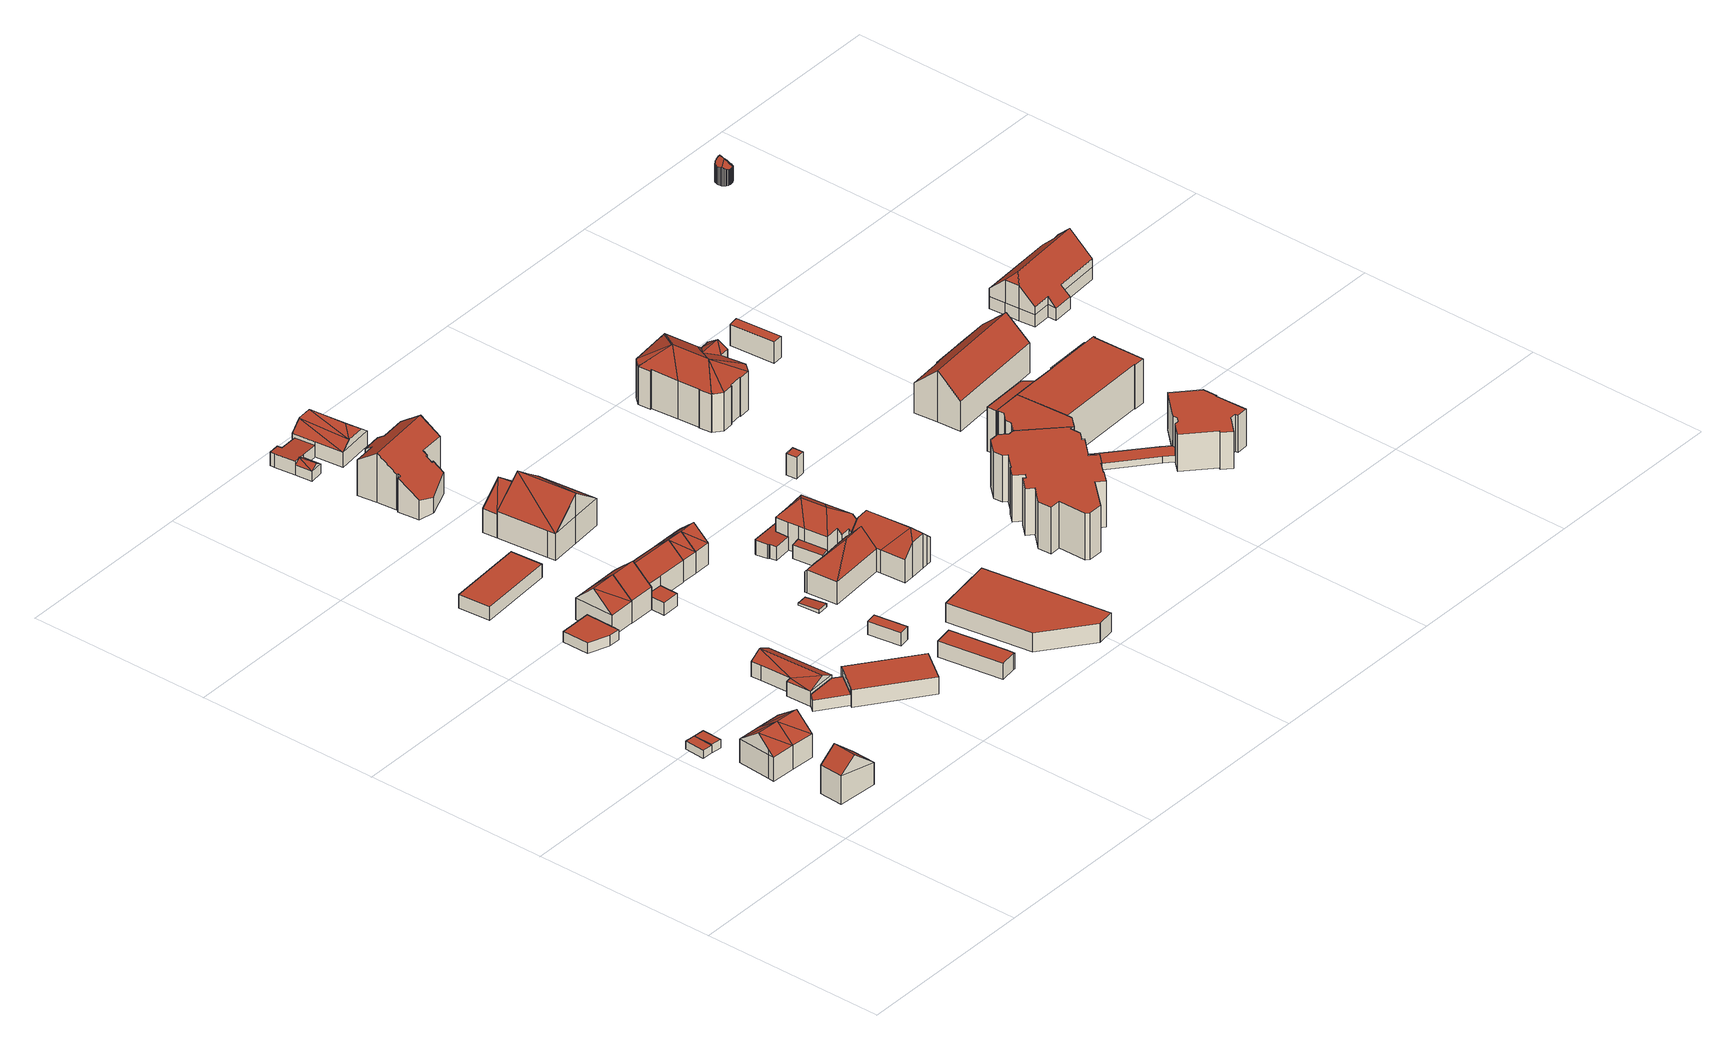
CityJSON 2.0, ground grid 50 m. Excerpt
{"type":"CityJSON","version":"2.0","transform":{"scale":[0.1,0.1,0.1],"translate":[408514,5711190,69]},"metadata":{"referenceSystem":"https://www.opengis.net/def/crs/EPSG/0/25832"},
"CityObjects":{
"building1":{"type":"Building","attributes":{"Gemeindeschluessel":"05978036","Geometrietyp2DReferenz":"3000","function":"31001_1000","roofType":"3100","measuredHeight":11.7},"geometry":[{"type":"MultiSurface","lod":"2","boundaries":[[[0,1,2,3]],[[1,4,5,2]],[[4,6,7,5]],[[6,0,3,7]],[[4,1,8]],[[0,6,9]],[[1,0,9,8]],[[6,4,8,9]],[[3,2,5,7]]],"semantics":{"surfaces":[{"type":"WallSurface"},{"type":"RoofSurface"},{"type":"GroundSurface"}],"values":[0,0,0,0,0,0,1,1,2]}}]},
"building2":{"type":"Building","attributes":{"Gemeindeschluessel":"05978036","Geometrietyp2DReferenz":"3000","function":"31001_1000","roofType":"3100","measuredHeight":11.17},"geometry":[{"type":"MultiSurface","lod":"2","boundaries":[[[10,11,12,13]],[[11,14,15,12]],[[14,16,17,15]],[[16,18,19,17]],[[18,10,13,19]],[[18,20,10]],[[20,18,21]],[[21,11,20]],[[11,21,22,14]],[[14,22,16]],[[16,22,21,18]],[[10,20,11]],[[13,12,15,17,19]]],"semantics":{"surfaces":[{"type":"WallSurface"},{"type":"RoofSurface"},{"type":"GroundSurface"}],"values":[0,0,0,0,0,1,1,1,1,0,0,0,2]}}]},
"building3":{"type":"Building","attributes":{"Gemeindeschluessel":"05978036","Geometrietyp2DReferenz":"3000","function":"31001_2460","roofType":"1000","measuredHeight":2.27},"geometry":[{"type":"MultiSurface","lod":"2","boundaries":[[[23,24,25,26]],[[24,27,28,25]],[[27,29,30,28]],[[29,23,26,30]],[[29,27,24,23]],[[26,25,28,30]]],"semantics":{"surfaces":[{"type":"WallSurface"},{"type":"RoofSurface"},{"type":"GroundSurface"}],"values":[0,0,0,0,1,2]}}]},
"building4":{"type":"Building","attributes":{"Gemeindeschluessel":"05978036","Geometrietyp2DReferenz":"3000","function":"31001_2460","roofType":"2100","measuredHeight":2.47},"geometry":[{"type":"MultiSurface","lod":"2","boundaries":[[[31,27,28,30]],[[27,32,33,28]],[[32,34,35,33]],[[34,31,30,35]],[[34,32,27,31]],[[30,28,33,35]]],"semantics":{"surfaces":[{"type":"WallSurface"},{"type":"RoofSurface"},{"type":"GroundSurface"}],"values":[0,0,0,0,1,2]}}]},
"building5":{"type":"Building","attributes":{"Gemeindeschluessel":"05978036","Geometrietyp2DReferenz":"3000","function":"31001_1000","roofType":"3100","measuredHeight":11.18},"geometry":[{"type":"MultiSurface","lod":"2","boundaries":[[[10,36,37,13]],[[36,38,39,37]],[[38,11,12,39]],[[11,10,13,12]],[[38,36,40]],[[10,11,20]],[[10,40,36]],[[40,10,20]],[[20,38,40]],[[38,20,11]],[[13,37,39,12]]],"semantics":{"surfaces":[{"type":"WallSurface"},{"type":"RoofSurface"},{"type":"GroundSurface"}],"values":[0,0,0,0,0,0,1,1,1,1,2]}}]},
"building6":{"type":"Building","attributes":{"Gemeindeschluessel":"05978036","Geometrietyp2DReferenz":"3000","function":"31001_2000","roofType":"1000","measuredHeight":3.02},"geometry":[{"type":"MultiSurface","lod":"2","boundaries":[[[41,42,43,44]],[[42,45,46,43]],[[45,47,48,46]],[[47,49,50,48]],[[49,51,52,50]],[[51,41,44,52]],[[51,49,47,45,42,41]],[[44,43,46,48,50,52]]],"semantics":{"surfaces":[{"type":"WallSurface"},{"type":"RoofSurface"},{"type":"GroundSurface"}],"values":[0,0,0,0,0,0,1,2]}}]},
"building7":{"type":"Building","attributes":{"Gemeindeschluessel":"05978036","Geometrietyp2DReferenz":"3000","function":"31001_2460","roofType":"1000","measuredHeight":2.84},"geometry":[{"type":"MultiSurface","lod":"2","boundaries":[[[53,54,55,56]],[[54,57,58,55]],[[57,59,60,58]],[[59,61,62,60]],[[61,63,64,62]],[[63,53,56,64]],[[63,61,59,57,54,53]],[[56,55,58,60,62,64]]],"semantics":{"surfaces":[{"type":"WallSurface"},{"type":"RoofSurface"},{"type":"GroundSurface"}],"values":[0,0,0,0,0,0,1,2]}}]},
"building8":{"type":"Building","attributes":{"Gemeindeschluessel":"05978036","Geometrietyp2DReferenz":"3000","function":"31001_2000","roofType":"5000","measuredHeight":6.06},"geometry":[{"type":"MultiSurface","lod":"2","boundaries":[[[65,66,67,68]],[[66,69,70,67]],[[69,71,72,70]],[[71,73,74,72]],[[73,75,76,74]],[[75,77,78,76]],[[77,79,80,78]],[[79,65,68,80]],[[81,77,75,82,83]],[[83,71,69,66]],[[66,81,83]],[[66,79,81]],[[79,66,65]],[[73,82,75]],[[71,83,82,73]],[[77,81,79]],[[68,67,70,72,74,76,78,80]]],"semantics":{"surfaces":[{"type":"WallSurface"},{"type":"RoofSurface"},{"type":"GroundSurface"}],"values":[0,0,0,0,0,0,0,0,1,1,1,1,1,0,0,0,2]}}]},
"building9":{"type":"Building","attributes":{"Gemeindeschluessel":"05978036","Geometrietyp2DReferenz":"3000","function":"31001_2000","roofType":"1000","measuredHeight":4.82},"geometry":[{"type":"MultiSurface","lod":"2","boundaries":[[[84,85,86,87]],[[85,88,89,86]],[[88,90,91,89]],[[90,92,93,91]],[[92,94,95,93]],[[94,84,87,95]],[[94,92,90,88,85,84]],[[87,86,89,91,93,95]]],"semantics":{"surfaces":[{"type":"WallSurface"},{"type":"RoofSurface"},{"type":"GroundSurface"}],"values":[0,0,0,0,0,0,1,2]}}]},
"building10":{"type":"Building","attributes":{"Gemeindeschluessel":"05978036","Geometrietyp2DReferenz":"3000","function":"31001_1000","roofType":"5000","measuredHeight":11.07},"geometry":[{"type":"MultiSurface","lod":"2","boundaries":[[[96,97,98,62]],[[97,99,100,98]],[[99,101,102,100]],[[101,96,62,102]],[[103,99,97,104]],[[104,101,103]],[[101,104,96]],[[97,96,104]],[[101,99,103]],[[62,98,100,102]]],"semantics":{"surfaces":[{"type":"WallSurface"},{"type":"RoofSurface"},{"type":"GroundSurface"}],"values":[0,0,0,0,1,1,1,0,0,2]}}]},
"building11":{"type":"Building","attributes":{"Gemeindeschluessel":"05978036","Geometrietyp2DReferenz":"3000","function":"31001_3021","roofType":"1000","measuredHeight":3.73},"geometry":[{"type":"MultiSurface","lod":"2","boundaries":[[[105,106,107,108]],[[106,109,110,107]],[[109,111,112,110]],[[111,105,108,112]],[[111,109,106,105]],[[108,107,110,112]]],"semantics":{"surfaces":[{"type":"WallSurface"},{"type":"RoofSurface"},{"type":"GroundSurface"}],"values":[0,0,0,0,1,2]}}]},
"building12":{"type":"Building","attributes":{"Gemeindeschluessel":"05978036","Geometrietyp2DReferenz":"3000","function":"31001_1000","roofType":"3100","measuredHeight":11.15},"geometry":[{"type":"MultiSurface","lod":"2","boundaries":[[[113,114,115,116]],[[114,117,118,115]],[[117,119,120,118]],[[119,121,122,120]],[[121,123,124,122]],[[123,125,126,124]],[[125,127,128,126]],[[127,113,116,128]],[[123,121,119,117,114]],[[114,113,127,125,123]],[[116,115,118,120,122,124,126,128]]],"semantics":{"surfaces":[{"type":"WallSurface"},{"type":"RoofSurface"},{"type":"GroundSurface"}],"values":[0,0,0,0,0,0,0,0,1,1,2]}}]},
"building13":{"type":"Building","attributes":{"Gemeindeschluessel":"05978036","Geometrietyp2DReferenz":"3000","function":"31001_2000","roofType":"1000","measuredHeight":4.51},"geometry":[{"type":"MultiSurface","lod":"2","boundaries":[[[129,130,131,132]],[[130,133,134,131]],[[133,135,136,134]],[[135,137,138,136]],[[137,139,140,138]],[[139,129,132,140]],[[139,137,135,133,130,129]],[[132,131,134,136,138,140]]],"semantics":{"surfaces":[{"type":"WallSurface"},{"type":"RoofSurface"},{"type":"GroundSurface"}],"values":[0,0,0,0,0,0,1,2]}}]},
"building14":{"type":"Building","attributes":{"Gemeindeschluessel":"05978036","Geometrietyp2DReferenz":"3000","function":"31001_1000"},"children":["building14-1","building14-2"]},
"building14-1":{"type":"BuildingPart","attributes":{"roofType":"1000","measuredHeight":3.49},"parents":["building14"],"geometry":[{"type":"MultiSurface","lod":"2","boundaries":[[[141,142,143,144]],[[142,145,146,143]],[[145,147,128,146]],[[147,148,126,128]],[[147,145,142,141,148]],[[126,144,143,146,128]],[[144,126,148,141]]],"semantics":{"surfaces":[{"type":"WallSurface"},{"type":"RoofSurface"},{"type":"GroundSurface"},{"type":"ClosureSurface"}],"values":[0,0,0,0,1,2,3]}}]},
"building14-2":{"type":"BuildingPart","attributes":{"roofType":"3100","measuredHeight":9.98},"parents":["building14"],"geometry":[{"type":"MultiSurface","lod":"2","boundaries":[[[149,150,151,126,148]],[[150,152,122,151]],[[152,153,154,122]],[[153,155,156,154]],[[155,157,158,156]],[[157,159,144,158]],[[159,141,144]],[[155,153,152,150]],[[150,149,159,157,155]],[[126,151,122,154,156,158,144]],[[148,141,159,149]],[[148,126,144,141]]],"semantics":{"surfaces":[{"type":"WallSurface"},{"type":"RoofSurface"},{"type":"GroundSurface"},{"type":"ClosureSurface"}],"values":[0,0,0,0,0,0,0,1,1,2,0,3]}}]},
"building15":{"type":"Building","attributes":{"Gemeindeschluessel":"05978036","Geometrietyp2DReferenz":"3000","function":"31001_2000","roofType":"1000","measuredHeight":3.74},"geometry":[{"type":"MultiSurface","lod":"2","boundaries":[[[160,161,162,163]],[[161,164,165,162]],[[164,166,167,165]],[[166,160,163,167]],[[166,164,161,160]],[[163,162,165,167]]],"semantics":{"surfaces":[{"type":"WallSurface"},{"type":"RoofSurface"},{"type":"GroundSurface"}],"values":[0,0,0,0,1,2]}}]},
"building16":{"type":"Building","attributes":{"Gemeindeschluessel":"05978036","Geometrietyp2DReferenz":"3000","function":"31001_2460","roofType":"2100","measuredHeight":1.01},"geometry":[{"type":"MultiSurface","lod":"2","boundaries":[[[168,169,170,171]],[[169,172,173,170]],[[172,174,175,173]],[[174,168,171,175]],[[174,172,169,168]],[[171,170,173,175]]],"semantics":{"surfaces":[{"type":"WallSurface"},{"type":"RoofSurface"},{"type":"GroundSurface"}],"values":[0,0,0,0,1,2]}}]},
"building17":{"type":"Building","attributes":{"Gemeindeschluessel":"05978036","Geometrietyp2DReferenz":"3000","function":"31001_1000","roofType":"3100","measuredHeight":9.92},"geometry":[{"type":"MultiSurface","lod":"2","boundaries":[[[153,176,177,178]],[[176,179,180,177]],[[179,157,181,180]],[[157,153,178,181]],[[179,176,182]],[[153,157,155]],[[153,182,176]],[[182,153,155]],[[155,179,182]],[[179,155,157]],[[178,177,180,181]]],"semantics":{"surfaces":[{"type":"WallSurface"},{"type":"RoofSurface"},{"type":"GroundSurface"}],"values":[0,0,0,0,0,0,1,1,1,1,2]}}]},
"building18":{"type":"Building","attributes":{"Gemeindeschluessel":"05978036","Geometrietyp2DReferenz":"3000","function":"31001_1000","roofType":"3100","measuredHeight":10.01},"geometry":[{"type":"MultiSurface","lod":"2","boundaries":[[[176,183,184,177]],[[183,185,186,184]],[[185,179,180,186]],[[179,176,177,180]],[[185,183,187]],[[176,179,188]],[[176,187,183]],[[187,176,188]],[[188,185,187]],[[185,188,179]],[[177,184,186,180]]],"semantics":{"surfaces":[{"type":"WallSurface"},{"type":"RoofSurface"},{"type":"GroundSurface"}],"values":[0,0,0,0,0,0,1,1,1,1,2]}}]},
"building19":{"type":"Building","attributes":{"Gemeindeschluessel":"05978036","Geometrietyp2DReferenz":"3000","function":"31001_1000"},"children":["building19-1","building19-2"]},
"building19-1":{"type":"BuildingPart","attributes":{"roofType":"3100","measuredHeight":11.76},"parents":["building19"],"geometry":[{"type":"MultiSurface","lod":"2","boundaries":[[[189,190,191,192]],[[193,194,195,196]],[[194,189,192,195]],[[189,194,197]],[[189,198,199,190]],[[198,189,197]],[[197,193,200,198]],[[193,197,194]],[[192,191,196,195]],[[196,191,190,193]],[[199,200,193,190]],[[198,200,199]]],"semantics":{"surfaces":[{"type":"WallSurface"},{"type":"RoofSurface"},{"type":"GroundSurface"},{"type":"ClosureSurface"}],"values":[0,0,0,0,1,1,1,1,2,3,3,3]}}]},
"building19-2":{"type":"BuildingPart","attributes":{"roofType":"3100","measuredHeight":13.89},"parents":["building19"],"geometry":[{"type":"MultiSurface","lod":"2","boundaries":[[[201,202,203,204]],[[202,205,206,203]],[[205,207,208,206]],[[207,209,193,196,208]],[[210,211,212,191,190]],[[211,201,204,212]],[[211,213,201]],[[213,211,214,215]],[[215,205,216,213]],[[205,215,209,207]],[[201,213,216,202]],[[202,216,205]],[[210,214,211]],[[204,203,206,208,196,191,212]],[[190,199,210]],[[193,209,200]],[[190,191,196,193]],[[190,193,200,199]],[[215,214,210,199,198,200,209]],[[198,199,200]]],"semantics":{"surfaces":[{"type":"WallSurface"},{"type":"RoofSurface"},{"type":"GroundSurface"},{"type":"ClosureSurface"}],"values":[0,0,0,0,0,0,1,1,1,1,0,0,0,2,0,0,3,3,0,3]}}]},
"building20":{"type":"Building","attributes":{"Gemeindeschluessel":"05978036","Geometrietyp2DReferenz":"3000","function":"51009_1610","roofType":"1000","measuredHeight":5.43},"geometry":[{"type":"MultiSurface","lod":"2","boundaries":[[[217,218,219,220]],[[218,221,222,219]],[[221,223,224,222]],[[223,225,226,224]],[[225,227,228,226]],[[227,217,220,228]],[[227,225,223,221,218,217]],[[220,219,222,224,226,228]]],"semantics":{"surfaces":[{"type":"WallSurface"},{"type":"RoofSurface"},{"type":"GroundSurface"}],"values":[0,0,0,0,0,0,1,2]}}]},
"building21":{"type":"Building","attributes":{"Gemeindeschluessel":"05978036","Geometrietyp2DReferenz":"3000","function":"31001_2000","roofType":"3100","measuredHeight":13.95},"geometry":[{"type":"MultiSurface","lod":"2","boundaries":[[[229,230,231,232]],[[230,233,234,231]],[[233,235,236,234]],[[235,237,238,236]],[[237,239,240,238]],[[239,241,242,240]],[[241,243,244,242]],[[243,245,246,244]],[[245,247,248,246]],[[247,249,250,248]],[[249,251,252,250]],[[251,253,254,252]],[[253,255,256,254]],[[255,257,258,256]],[[257,259,260,258]],[[259,261,262,260]],[[261,263,264,262]],[[263,265,266,264]],[[265,267,268,266]],[[267,269,270,268]],[[269,271,272,270]],[[271,273,274,272]],[[273,229,232,274]],[[269,267,265,263,261,259,257,255,253,251]],[[251,249,247,245,243,241,239,237,235,233,230,229,273,271,269]],[[232,231,234,236,238,240,242,244,246,248,250,252,254,256,258,260,262,264,266,268,270,272,274]]],"semantics":{"surfaces":[{"type":"WallSurface"},{"type":"RoofSurface"},{"type":"GroundSurface"}],"values":[0,0,0,0,0,0,0,0,0,0,0,0,0,0,0,0,0,0,0,0,0,0,0,1,1,2]}}]},
"building22":{"type":"Building","attributes":{"Gemeindeschluessel":"05978036","Geometrietyp2DReferenz":"3000","function":"31001_1000"},"children":["building22-1","building22-2","building22-3"]},
"building22-1":{"type":"BuildingPart","attributes":{"roofType":"3300","measuredHeight":8.51},"parents":["building22"],"geometry":[{"type":"MultiSurface","lod":"2","boundaries":[[[275,276,277,278]],[[276,279,280,277]],[[279,281,280]],[[282,283,284,285]],[[283,275,278,284]],[[286,287,288]],[[289,290,291,292]],[[283,287,275]],[[292,287,283]],[[292,288,287]],[[288,292,291]],[[291,286,288]],[[290,286,291]],[[276,286,290]],[[290,282,279,276]],[[275,287,286,276]],[[282,290,289,292,283]],[[278,277,280,293,285,284]],[[285,293,294,281,279,282]],[[293,280,281,294]]],"semantics":{"surfaces":[{"type":"WallSurface"},{"type":"RoofSurface"},{"type":"GroundSurface"},{"type":"ClosureSurface"}],"values":[0,0,0,0,0,1,1,1,1,1,1,1,1,1,1,0,0,2,0,3]}}]},
"building22-2":{"type":"BuildingPart","attributes":{"roofType":"2100","measuredHeight":3.81},"parents":["building22"],"geometry":[{"type":"MultiSurface","lod":"2","boundaries":[[[281,295,296,297,280]],[[298,299,300,301,302]],[[299,303,304,300]],[[303,305,306,304]],[[305,307,308,306]],[[307,294,293,308]],[[294,307,305,303,299,298,309,310,295,281]],[[293,280,297,301,300,304,306,308]],[[280,293,294,281]],[[302,309,298]],[[310,296,295]],[[302,301,297,296]],[[302,296,310,309]]],"semantics":{"surfaces":[{"type":"WallSurface"},{"type":"RoofSurface"},{"type":"GroundSurface"},{"type":"ClosureSurface"}],"values":[0,0,0,0,0,0,1,2,3,0,0,3,3]}}]},
"building22-3":{"type":"BuildingPart","attributes":{"roofType":"3100","measuredHeight":3.99},"parents":["building22"],"geometry":[{"type":"MultiSurface","lod":"2","boundaries":[[[296,311,312,297]],[[311,313,314,312]],[[313,302,301,314]],[[313,311,315]],[[296,315,311]],[[315,296,310,316]],[[316,313,315]],[[313,316,309,302]],[[297,312,314,301]],[[297,301,302,296]],[[309,316,310]],[[302,309,310,296]]],"semantics":{"surfaces":[{"type":"WallSurface"},{"type":"RoofSurface"},{"type":"GroundSurface"},{"type":"ClosureSurface"}],"values":[0,0,0,0,1,1,1,1,2,3,0,3]}}]},
"building23":{"type":"Building","attributes":{"Gemeindeschluessel":"05978036","Geometrietyp2DReferenz":"3000","function":"31001_1100"},"children":["building23-1","building23-2"]},
"building23-1":{"type":"BuildingPart","attributes":{"roofType":"3300","measuredHeight":11.84},"parents":["building23"],"geometry":[{"type":"MultiSurface","lod":"2","boundaries":[[[317,318,319]],[[320,321,322,323]],[[321,324,325,322]],[[324,326,327,325]],[[326,328,329,327]],[[328,330,331,329]],[[330,332,333,331]],[[332,334,335,333]],[[334,336,337,335]],[[336,338,339,337]],[[338,340,341,339]],[[340,342,343,341]],[[342,344,345,343]],[[344,346,347,345]],[[346,317,319,347]],[[342,340,348]],[[328,326,324,321,349]],[[340,338,336,334,348]],[[334,332,330,328,349,348]],[[321,320,350,351,317,346,348,349]],[[346,344,342,348]],[[319,352,323,322,325,327,329,331,333,335,337,339,341,343,345,347]],[[318,317,351]],[[323,352,350,320]],[[352,319,318,351,350]]],"semantics":{"surfaces":[{"type":"WallSurface"},{"type":"RoofSurface"},{"type":"GroundSurface"},{"type":"ClosureSurface"}],"values":[0,0,0,0,0,0,0,0,0,0,0,0,0,0,0,1,1,1,1,1,1,2,0,3,3]}}]},
"building23-2":{"type":"BuildingPart","attributes":{"roofType":"5000","measuredHeight":11.02},"parents":["building23"],"geometry":[{"type":"MultiSurface","lod":"2","boundaries":[[[353,354,355,356]],[[354,357,323,355]],[[357,320,323]],[[318,358,359,319]],[[358,360,361,359]],[[360,362,363,361]],[[362,364,365,363]],[[364,353,356,365]],[[360,358,366]],[[358,318,351,367,366]],[[367,357,354,353,364,362,360,366]],[[356,355,323,352,319,359,361,363,365]],[[350,320,357,367]],[[352,323,320,350]],[[351,350,367]],[[352,350,351,318,319]]],"semantics":{"surfaces":[{"type":"WallSurface"},{"type":"RoofSurface"},{"type":"GroundSurface"},{"type":"ClosureSurface"}],"values":[0,0,0,0,0,0,0,0,1,1,1,2,0,3,0,3]}}]},
"building24":{"type":"Building","attributes":{"Gemeindeschluessel":"05978036","Geometrietyp2DReferenz":"3000","function":"31001_1000","roofType":"2100","measuredHeight":4.1},"geometry":[{"type":"MultiSurface","lod":"2","boundaries":[[[368,369,370,371]],[[369,372,373,370]],[[372,374,375,373]],[[374,376,377,375]],[[376,378,379,377]],[[378,380,381,379]],[[380,382,383,381]],[[382,384,385,383]],[[384,386,387,385]],[[386,368,371,387]],[[386,384,382,380,378,376,374,372,369,368]],[[371,370,373,375,377,379,381,383,385,387]]],"semantics":{"surfaces":[{"type":"WallSurface"},{"type":"RoofSurface"},{"type":"GroundSurface"}],"values":[0,0,0,0,0,0,0,0,0,0,1,2]}}]},
"building25":{"type":"Building","attributes":{"Gemeindeschluessel":"05978036","Geometrietyp2DReferenz":"3000","function":"31001_1000"},"children":["building25-1","building25-2"]},
"building25-1":{"type":"BuildingPart","attributes":{"roofType":"3200","measuredHeight":11.38},"parents":["building25"],"geometry":[{"type":"MultiSurface","lod":"2","boundaries":[[[388,389,390,391]],[[389,392,393,390]],[[392,394,395,393]],[[394,396,397,395]],[[396,398,399,397]],[[398,400,401,399]],[[400,402,403,401]],[[402,404,405,403]],[[404,406,407,405]],[[406,408,409,407]],[[408,410,411,409]],[[410,412,413,414,411]],[[415,416,417,418,419]],[[416,388,391,417]],[[412,410,408,406,404,402,400,398,396,420]],[[392,389,388,421]],[[396,394,420]],[[394,392,421,420]],[[422,412,420,421]],[[388,416,415,422,421]],[[391,390,393,395,397,399,401,403,405,407,409,411,414,423,418,417]],[[422,424,413,412]],[[424,423,414,413]],[[419,424,422,415]],[[418,423,424,419]]],"semantics":{"surfaces":[{"type":"WallSurface"},{"type":"RoofSurface"},{"type":"GroundSurface"},{"type":"ClosureSurface"}],"values":[0,0,0,0,0,0,0,0,0,0,0,0,0,0,1,1,1,1,1,1,2,0,3,0,3]}}]},
"building25-2":{"type":"BuildingPart","attributes":{"roofType":"2100","measuredHeight":4.11},"parents":["building25"],"geometry":[{"type":"MultiSurface","lod":"2","boundaries":[[[425,419,418,426]],[[413,427,428,414]],[[427,425,426,428]],[[427,413,424,419,425]],[[426,418,423,414,428]],[[413,414,423,424]],[[424,423,418,419]]],"semantics":{"surfaces":[{"type":"WallSurface"},{"type":"RoofSurface"},{"type":"GroundSurface"},{"type":"ClosureSurface"}],"values":[0,0,0,1,2,3,3]}}]},
"building26":{"type":"Building","attributes":{"Gemeindeschluessel":"05978036","Geometrietyp2DReferenz":"3000","function":"31001_9998","roofType":"1000","measuredHeight":6},"geometry":[{"type":"MultiSurface","lod":"2","boundaries":[[[429,430,431,432]],[[430,433,434,431]],[[433,435,436,434]],[[435,429,432,436]],[[435,433,430,429]],[[432,431,434,436]]],"semantics":{"surfaces":[{"type":"WallSurface"},{"type":"RoofSurface"},{"type":"GroundSurface"}],"values":[0,0,0,0,1,2]}}]},
"building27":{"type":"Building","attributes":{"Gemeindeschluessel":"05978036","Geometrietyp2DReferenz":"3000","function":"31001_3060","roofType":"1000","measuredHeight":13.07},"geometry":[{"type":"MultiSurface","lod":"2","boundaries":[[[437,438,439,440]],[[438,441,442,439]],[[441,443,444,442]],[[443,445,446,444]],[[445,447,448,446]],[[447,449,450,448]],[[449,451,452,450]],[[451,453,454,452]],[[453,455,456,454]],[[455,457,458,456]],[[457,459,460,458]],[[459,461,462,460]],[[461,463,464,462]],[[463,465,466,464]],[[465,467,468,466]],[[467,469,470,468]],[[469,471,472,470]],[[471,473,474,472]],[[473,475,476,474]],[[475,477,478,476]],[[477,479,480,478]],[[479,481,482,480]],[[481,483,484,482]],[[483,485,486,484]],[[485,487,488,486]],[[487,489,490,488]],[[489,491,492,490]],[[491,493,494,492]],[[493,495,496,494]],[[495,497,498,496]],[[497,499,500,498]],[[499,501,502,500]],[[501,503,504,502]],[[503,437,440,504]],[[503,501,499,497,495,493,491,489,487,485,483,481,479,477,475,473,471,469,467,465,463,461,459,457,455,453,451,449,447,445,443,441,438,437]],[[440,439,442,444,446,448,450,452,454,456,458,460,462,464,466,468,470,472,474,476,478,480,482,484,486,488,490,492,494,496,498,500,502,504]]],"semantics":{"surfaces":[{"type":"WallSurface"},{"type":"RoofSurface"},{"type":"GroundSurface"}],"values":[0,0,0,0,0,0,0,0,0,0,0,0,0,0,0,0,0,0,0,0,0,0,0,0,0,0,0,0,0,0,0,0,0,0,1,2]}}]},
"building28":{"type":"Building","attributes":{"Gemeindeschluessel":"05978036","Geometrietyp2DReferenz":"3000","function":"31001_2000"},"children":["building28-1","building28-2","building28-3","building28-4"]},
"building28-1":{"type":"BuildingPart","attributes":{"roofType":"3500","measuredHeight":14.45},"parents":["building28"],"geometry":[{"type":"MultiSurface","lod":"2","boundaries":[[[505,506,507,508]],[[506,509,510,507]],[[509,511,512,510]],[[511,513,514,512]],[[513,515,516,514]],[[515,517,518,516]],[[519,505,508,520]],[[505,519,521]],[[505,521,515,513,522,523,506]],[[517,515,521]],[[519,517,521]],[[509,523,522,511]],[[506,523,509]],[[511,522,513]],[[508,507,510,512,514,516,518,520]],[[517,519,520,518]]],"semantics":{"surfaces":[{"type":"WallSurface"},{"type":"RoofSurface"},{"type":"GroundSurface"},{"type":"ClosureSurface"}],"values":[0,0,0,0,0,0,0,1,1,1,1,0,0,0,2,3]}}]},
"building28-2":{"type":"BuildingPart","attributes":{"roofType":"3200","measuredHeight":14.45},"parents":["building28"],"geometry":[{"type":"MultiSurface","lod":"2","boundaries":[[[524,525,526,527]],[[525,528,529,526]],[[530,519,520,531]],[[517,532,533,518]],[[532,534,535,533]],[[534,536,537,535]],[[536,538,539,537]],[[538,540,541,539]],[[540,542,543,541]],[[517,519,521]],[[524,542,544]],[[519,530,545,528,525,521]],[[525,524,544,521]],[[536,534,532,517,521,544]],[[542,540,538,536,544]],[[543,527,526,529,531,520,518,533,535,537,539,541]],[[542,524,527,543]],[[529,528,545]],[[531,529,545,530]],[[519,517,518,520]]],"semantics":{"surfaces":[{"type":"WallSurface"},{"type":"RoofSurface"},{"type":"GroundSurface"},{"type":"ClosureSurface"}],"values":[0,0,0,0,0,0,0,0,0,1,1,1,1,1,1,2,3,3,3,3]}}]},
"building28-3":{"type":"BuildingPart","attributes":{"roofType":"5000","measuredHeight":12.65},"parents":["building28"],"geometry":[{"type":"MultiSurface","lod":"2","boundaries":[[[546,547,548,529,528]],[[547,549,550,548]],[[549,551,530,531,550]],[[551,552,546]],[[551,549,553]],[[553,552,551]],[[553,547,546]],[[553,546,552]],[[553,549,547]],[[531,529,548,550]],[[545,530,551,546]],[[545,529,531,530]],[[528,545,546]],[[528,529,545]]],"semantics":{"surfaces":[{"type":"WallSurface"},{"type":"RoofSurface"},{"type":"GroundSurface"},{"type":"ClosureSurface"}],"values":[0,0,0,1,1,1,1,1,0,2,0,3,0,3]}}]},
"building28-4":{"type":"BuildingPart","attributes":{"roofType":"3500","measuredHeight":14.45},"parents":["building28"],"geometry":[{"type":"MultiSurface","lod":"2","boundaries":[[[554,524,527,555]],[[542,554,555,543]],[[554,542,544]],[[524,554,544]],[[542,524,544]],[[555,527,543]],[[524,542,543,527]]],"semantics":{"surfaces":[{"type":"WallSurface"},{"type":"RoofSurface"},{"type":"GroundSurface"},{"type":"ClosureSurface"}],"values":[0,0,1,1,1,2,3]}}]},
"building29":{"type":"Building","attributes":{"Gemeindeschluessel":"05978036","Geometrietyp2DReferenz":"3000","function":"31001_3060"},"children":["building29-1","building29-2"]},
"building29-1":{"type":"BuildingPart","attributes":{"roofType":"1000","measuredHeight":1.81},"parents":["building29"],"geometry":[{"type":"MultiSurface","lod":"2","boundaries":[[[556,557,558,559]],[[557,560,561,558]],[[560,562,482,561]],[[562,563,564,482]],[[563,565,566,564]],[[565,567,568,566]],[[567,569,570,568]],[[569,571,572,570]],[[573,571,569,567,565,563,562,560,557,556,574,575,576]],[[577,578,579,559,558,561,482,564,566,568,570,572,580]],[[578,577,576,575]],[[579,578,575,574]],[[559,579,574,556]],[[580,572,571,573]],[[577,580,573,576]]],"semantics":{"surfaces":[{"type":"WallSurface"},{"type":"RoofSurface"},{"type":"GroundSurface"},{"type":"ClosureSurface"}],"values":[0,0,0,0,0,0,0,0,1,2,3,3,3,3,3]}}]},
"building29-2":{"type":"BuildingPart","attributes":{"roofType":"1000","measuredHeight":10.43},"parents":["building29"],"geometry":[{"type":"MultiSurface","lod":"2","boundaries":[[[581,582,583,584]],[[582,585,586,583]],[[585,587,588,586]],[[587,589,590,588]],[[589,591,592,590]],[[591,593,594,592]],[[593,595,596,594]],[[595,597,598,596]],[[597,599,556,559,598]],[[600,601,602,572,571]],[[601,603,604,602]],[[603,605,606,604]],[[605,607,608,606]],[[607,581,584,608]],[[607,605,603,601,600,609,610,611,612,599,597,595,593,591,589,587,585,582,581]],[[584,583,586,588,590,592,594,596,598,559,579,578,577,580,572,602,604,606,608]],[[574,556,599,612]],[[574,579,559,556]],[[575,574,612,611]],[[575,578,579,574]],[[576,575,611,610]],[[576,577,578,575]],[[573,576,610,609]],[[573,580,577,576]],[[571,573,609,600]],[[571,572,580,573]]],"semantics":{"surfaces":[{"type":"WallSurface"},{"type":"RoofSurface"},{"type":"GroundSurface"},{"type":"ClosureSurface"}],"values":[0,0,0,0,0,0,0,0,0,0,0,0,0,0,1,2,0,3,0,3,0,3,0,3,0,3]}}]},
"building30":{"type":"Building","attributes":{"Gemeindeschluessel":"05978036","Geometrietyp2DReferenz":"3000","function":"31001_3060"},"children":["building30-1","building30-2","building30-3","building30-4"]},
"building30-1":{"type":"BuildingPart","attributes":{"roofType":"1000","measuredHeight":12.37},"parents":["building30"],"geometry":[{"type":"MultiSurface","lod":"2","boundaries":[[[613,614,615,616,617,618]],[[619,620,621,622,623]],[[620,624,625,621]],[[624,626,627,625]],[[626,628,629,627]],[[628,630,631,629]],[[630,632,633,631]],[[632,634,635,633]],[[636,634,632,630,628,626,624,620,619,614,613]],[[617,616,622,621,625,627,629,631,633,635,637]],[[623,615,614,619]],[[623,622,616,615]],[[637,635,634,636,638]],[[618,638,636,613]],[[617,637,638,618]]],"semantics":{"surfaces":[{"type":"WallSurface"},{"type":"RoofSurface"},{"type":"GroundSurface"},{"type":"ClosureSurface"}],"values":[0,0,0,0,0,0,0,0,1,2,0,3,3,0,3]}}]},
"building30-2":{"type":"BuildingPart","attributes":{"roofType":"1000","measuredHeight":12.43},"parents":["building30"],"geometry":[{"type":"MultiSurface","lod":"2","boundaries":[[[639,640,641,642]],[[640,643,644,641]],[[643,645,646,644]],[[645,647,648,646]],[[647,649,650,651,648]],[[652,653,635,634]],[[652,481,654,653]],[[481,479,655,654]],[[479,639,642,655]],[[479,481,652,634,636,649,647,645,643,640,639]],[[642,641,644,646,648,651,637,635,653,654,655]],[[638,650,649,636]],[[651,650,638,637]],[[634,635,637,638,636]]],"semantics":{"surfaces":[{"type":"WallSurface"},{"type":"RoofSurface"},{"type":"GroundSurface"},{"type":"ClosureSurface"}],"values":[0,0,0,0,0,0,0,0,0,1,2,0,3,3]}}]},
"building30-3":{"type":"BuildingPart","attributes":{"roofType":"1000","measuredHeight":9.62},"parents":["building30"],"geometry":[{"type":"MultiSurface","lod":"2","boundaries":[[[615,656,657,616]],[[656,658,659,657]],[[658,623,622,659]],[[623,658,656,615]],[[616,657,659,622]],[[616,622,623,615]]],"semantics":{"surfaces":[{"type":"WallSurface"},{"type":"RoofSurface"},{"type":"GroundSurface"},{"type":"ClosureSurface"}],"values":[0,0,0,1,2,3]}}]},
"building30-4":{"type":"BuildingPart","attributes":{"roofType":"2100","measuredHeight":12.52},"parents":["building30"],"geometry":[{"type":"MultiSurface","lod":"2","boundaries":[[[650,660,661,651]],[[660,662,663,661]],[[662,618,617,663]],[[618,662,660,650,638]],[[651,661,663,617,637]],[[637,617,618,638]],[[651,637,638,650]]],"semantics":{"surfaces":[{"type":"WallSurface"},{"type":"RoofSurface"},{"type":"GroundSurface"},{"type":"ClosureSurface"}],"values":[0,0,0,1,2,3,3]}}]},
"building31":{"type":"Building","attributes":{"Gemeindeschluessel":"05978036","Geometrietyp2DReferenz":"3000","function":"31001_9998","roofType":"9999","measuredHeight":6},"geometry":[{"type":"MultiSurface","lod":"2","boundaries":[[[664,665,666,667]],[[667,666,668,669]],[[666,665,670,668]],[[665,664,671,670]],[[664,667,669,671]],[[669,668,670,671]]],"semantics":{"surfaces":[{"type":"RoofSurface"},{"type":"WallSurface"},{"type":"GroundSurface"}],"values":[0,1,1,1,1,2]}}]},
"building32":{"type":"Building","attributes":{"Gemeindeschluessel":"05978036","Geometrietyp2DReferenz":"3000","function":"31001_2000","roofType":"3100","measuredHeight":14.4},"geometry":[{"type":"MultiSurface","lod":"2","boundaries":[[[672,673,674,675]],[[673,676,677,674]],[[676,678,679,677]],[[678,680,681,679]],[[680,682,683,681]],[[682,684,685,683]],[[684,686,687,685]],[[686,688,689,687]],[[688,690,691,689]],[[690,672,675,691]],[[686,684,682,680]],[[680,678,676,673,672,690,688,686]],[[675,674,677,679,681,683,685,687,689,691]]],"semantics":{"surfaces":[{"type":"WallSurface"},{"type":"RoofSurface"},{"type":"GroundSurface"}],"values":[0,0,0,0,0,0,0,0,0,0,1,1,2]}}]},
"building33":{"type":"Building","attributes":{"Gemeindeschluessel":"05978036","Geometrietyp2DReferenz":"3000","function":"31001_1000","roofType":"5000","measuredHeight":11.83},"geometry":[{"type":"MultiSurface","lod":"2","boundaries":[[[692,693,694,695]],[[693,696,697,694]],[[696,698,699,697]],[[698,700,701,699]],[[700,702,703,701]],[[702,704,705,703]],[[704,706,707,705]],[[706,708,709,707]],[[708,710,711,709]],[[710,712,713,711]],[[712,714,715,713]],[[714,716,717,715]],[[716,692,695,717]],[[718,719,720]],[[721,722,723,718,720,724,725,706,704]],[[723,726,727,728,729,719,718]],[[714,719,729,716]],[[716,729,728,692]],[[692,728,727,693]],[[693,727,726,696]],[[696,726,723,698]],[[706,725,708]],[[708,725,724,710]],[[710,724,720,712]],[[698,723,722,700]],[[700,722,721,702]],[[702,721,704]],[[712,720,719,714]],[[695,694,697,699,701,703,705,707,709,711,713,715,717]]],"semantics":{"surfaces":[{"type":"WallSurface"},{"type":"RoofSurface"},{"type":"GroundSurface"}],"values":[0,0,0,0,0,0,0,0,0,0,0,0,0,1,1,1,0,0,0,0,0,0,0,0,0,0,0,0,2]}}]},
"building34":{"type":"Building","attributes":{"name":"Monopteros","Gemeindeschluessel":"05978036","Geometrietyp2DReferenz":"3000","function":"31001_1310","roofType":"5000","measuredHeight":5.97},"geometry":[{"type":"MultiSurface","lod":"2","boundaries":[[[730,731,732,733]],[[731,734,735,732]],[[734,736,737,735]],[[736,738,739,737]],[[738,740,741,739]],[[740,742,743,741]],[[742,744,745,743]],[[744,746,747,745]],[[746,748,749,747]],[[748,750,751,749]],[[750,752,753,751]],[[752,754,755,753]],[[754,756,757,755]],[[756,758,759,757]],[[758,760,761,759]],[[760,762,763,761]],[[762,764,765,763]],[[764,766,767,765]],[[766,768,769,767]],[[768,770,771,769]],[[770,772,773,771]],[[772,774,775,773]],[[774,776,777,775]],[[776,778,779,777]],[[778,780,781,779]],[[780,782,783,781]],[[782,784,785,783]],[[784,786,787,785]],[[786,788,789,787]],[[788,790,791,789]],[[790,792,793,791]],[[792,794,795,793]],[[794,796,797,795]],[[796,798,799,797]],[[798,800,801,799]],[[800,802,803,801]],[[802,804,805,803]],[[804,806,807,805]],[[806,808,809,807]],[[808,810,811,809]],[[810,812,813,811]],[[812,814,815,813]],[[814,816,817,815]],[[816,818,819,817]],[[818,820,821,819]],[[820,730,733,821]],[[816,814,822,823,824,746,744,742,740,738,736,734,731,730,820,818]],[[800,798,796,794,792,790,788,786,784,825,823,822,812,810,808,806,804,802]],[[825,782,780,778,776,774,772,770,768,766,764,762,760,758,756,754,752,750,748,824,823]],[[784,782,825]],[[814,812,822]],[[748,746,824]],[[733,732,735,737,739,741,743,745,747,749,751,753,755,757,759,761,763,765,767,769,771,773,775,777,779,781,783,785,787,789,791,793,795,797,799,801,803,805,807,809,811,813,815,817,819,821]]],"semantics":{"surfaces":[{"type":"WallSurface"},{"type":"RoofSurface"},{"type":"GroundSurface"}],"values":[0,0,0,0,0,0,0,0,0,0,0,0,0,0,0,0,0,0,0,0,0,0,0,0,0,0,0,0,0,0,0,0,0,0,0,0,0,0,0,0,0,0,0,0,0,0,1,1,1,0,0,0,2]}}]}
},
"vertices":[
[58,60,125],[63,125,125],[63,125,45],[58,60,45],[171,117,107],[171,117,45],[167,52,107],[167,52,45],[107,122,162],[102,57,162],
[107,346,109],[99,238,109],[99,238,42],[107,346,42],[35,242,109],[35,242,42],[36,258,109],[36,258,42],[43,350,109],[43,350,42],[102,286,154],[39,290,154],[36,258,124],
[8,430,59],[12,485,59],[12,485,37],[8,430,37],[41,483,59],[41,483,37],[37,428,59],[37,428,37],
[37,428,61],[70,480,59],[70,480,37],[66,425,61],[66,425,37],
[172,341,109],[172,341,42],[164,233,109],[164,233,42],[167,281,154],
[315,355,66],[329,373,66],[329,373,35],[315,355,35],[330,373,66],[330,373,35],[412,377,66],[412,377,35],[432,362,66],[432,362,35],[388,302,66],[388,302,35],
[226,885,60],[171,905,60],[171,905,31],[226,885,31],[171,978,60],[171,978,31],[258,978,60],[258,978,31],[257,903,60],[257,903,31],[257,883,60],[257,883,31],
[326,441,75],[341,443,75],[341,443,33],[326,441,33],[337,526,75],[337,526,33],[335,554,75],[335,554,33],[373,556,75],[373,556,33],[403,557,75],[403,557,33],[412,377,75],[412,377,33],[330,373,75],[330,373,33],[376,375,94],[373,556,91],[367,555,94],
[383,295,85],[388,302,85],[388,302,36],[383,295,36],[432,362,85],[432,362,36],[440,373,85],[440,373,36],[607,251,85],[607,251,36],[550,173,85],[550,173,36],
[257,903,92],[258,1012,92],[258,1012,31],[328,1012,92],[328,1012,31],[328,903,92],[328,903,31],[328,959,142],[258,959,142],
[126,1252,66],[335,1267,66],[335,1267,28],[126,1252,28],[341,1180,66],[341,1180,28],[133,1165,66],[133,1165,28],
[328,903,93],[328,958,142],[328,958,30],[328,903,30],[328,1012,93],[328,1012,30],[400,1012,93],[400,1012,30],[400,1003,101],[400,1003,30],[400,958,142],[400,958,30],[400,917,105],[400,917,30],[400,903,93],[400,903,30],
[679,86,90],[653,260,90],[653,260,45],[679,86,45],[704,268,90],[704,268,45],[726,118,90],[726,118,45],[729,93,90],[729,93,45],[726,93,90],[726,93,45],
[449,916,65],[448,866,65],[448,866,30],[449,916,30],[400,866,65],[400,866,30],[400,903,65],[400,917,65],
[400,917,92],[400,960,130],[400,960,30],[400,1003,92],[531,1001,92],[531,1001,30],[530,958,130],[530,958,30],[530,915,92],[530,915,30],[449,916,92],
[658,453,75],[671,364,75],[671,364,38],[658,453,38],[642,359,75],[642,359,38],[629,448,75],[629,448,38],
[652,653,39],[658,594,44],[658,594,34],[652,653,34],[628,591,44],[628,591,34],[623,650,39],[623,650,34],
[575,1001,92],[575,1001,31],[531,1001,31],[574,914,92],[574,914,31],[530,915,31],[574,957,130],
[621,1000,92],[621,1000,31],[620,914,92],[620,914,31],[620,957,131],[574,957,131],
[533,1419,87],[537,1379,87],[537,1379,20],[533,1419,20],[407,1367,87],[403,1407,87],[403,1407,20],[407,1367,20],[468,1413,138],[472,1373,138],[527,1378,95],[417,1368,95],
[591,1222,95],[505,1214,95],[505,1214,20],[591,1222,20],[422,1206,95],[422,1206,20],[420,1228,95],[420,1228,20],[407,1367,95],[537,1379,95],[576,1383,95],[576,1383,20],[507,1214,159],[537,1379,124],[491,1375,159],[505,1214,158],
[806,102,100],[772,333,100],[772,333,46],[806,102,46],[932,357,100],[932,357,46],[982,13,100],[982,13,46],[935,6,100],[935,6,46],[934,6,100],[934,6,46],
[468,1625,105],[464,1625,105],[464,1625,12],[468,1625,12],[466,1608,93],[466,1608,12],[471,1609,93],[471,1609,12],[474,1580,72],[474,1580,12],[401,1550,56],[401,1550,12],[358,1559,66],[358,1559,12],[351,1616,108],[351,1616,12],[361,1617,108],[361,1617,12],[360,1623,112],[360,1623,12],[356,1623,112],[356,1623,12],[350,1677,151],[350,1677,12],[344,1731,112],[344,1731,12],[405,1737,112],[405,1737,12],[403,1755,99],[403,1755,12],[416,1756,100],[416,1756,12],[416,1759,98],[416,1759,12],[457,1763,98],[457,1763,12],[459,1743,112],[459,1743,12],[525,1750,112],[525,1750,12],[531,1696,151],[531,1696,12],[537,1642,112],[537,1642,12],[467,1636,113],[467,1636,12],
[516,1842,49],[415,1831,49],[415,1831,7],[516,1842,7],[406,1907,49],[406,1907,7],[406,1907,40],[399,1969,49],[500,1980,49],[500,1980,7],[399,1969,7],[440,1834,71],[490,1839,71],[462,1861,92],[454,1975,75],[430,1973,75],[451,1960,92],[470,1977,75],[400,1962,7],[400,1962,40],
[358,1902,43],[358,1902,35],[358,1902,7],[322,1898,45],[316,1953,45],[316,1953,7],[322,1898,7],[322,1898,35],[315,1966,45],[315,1966,7],[345,1969,44],[345,1969,7],[347,1957,44],[347,1957,7],[336,1899,45],[345,1900,44],
[363,1855,35],[363,1855,7],[327,1851,35],[327,1851,7],[345,1853,47],[340,1900,47],
[840,594,99],[840,594,98],[840,594,34],[834,670,99],[867,673,134],[867,673,34],[834,670,34],[869,673,134],[869,673,34],[901,676,134],[901,676,34],[904,676,134],[904,676,34],[914,677,124],[914,677,34],[935,679,104],[935,679,34],[943,587,104],[943,587,34],[948,522,104],[948,522,34],[935,521,116],[935,521,34],[920,520,131],[920,520,34],[876,516,131],[876,516,34],[846,514,99],[846,514,34],[841,583,99],[841,583,34],[896,538,152],[885,661,152],[837,637,99],[840,595,99],[837,637,34],
[725,669,98],[833,679,98],[833,679,34],[725,669,34],[834,670,107],[681,581,98],[681,581,34],[674,664,98],[674,664,34],[673,671,90],[673,671,34],[725,676,90],[725,676,34],[775,631,144],[837,637,144],
[779,807,70],[731,802,70],[731,802,32],[779,807,32],[728,819,71],[728,819,32],[726,819,71],[726,819,32],[725,823,71],[725,823,32],[719,852,73],[719,852,32],[719,856,73],[719,856,32],[828,863,73],[828,863,32],[829,846,72],[829,846,32],[776,841,72],[776,841,32],
[776,841,111],[829,846,111],[829,846,33],[776,841,33],[883,852,111],[883,852,33],[890,787,111],[890,787,33],[898,712,111],[898,712,33],[901,676,77],[901,676,33],[869,673,78],[869,673,33],[868,683,88],[868,683,33],[862,683,88],[862,683,33],[861,693,98],[861,693,33],[833,690,98],[833,690,33],[831,703,111],[831,703,33],[792,699,111],[792,699,74],[792,699,33],[783,780,111],[779,807,111],[779,807,33],[783,780,33],[783,780,74],[841,743,147],[833,812,147],[785,762,111],[785,762,33],[785,762,74],
[759,777,72],[759,777,33],[769,696,72],[769,696,33],
[1012,972,92],[1009,1000,92],[1009,1000,32],[1012,972,32],[1037,1003,92],[1037,1003,32],[1039,974,92],[1039,974,32],
[1306,327,151],[1242,257,151],[1242,257,20],[1306,327,20],[1204,256,151],[1204,256,20],[1195,264,151],[1195,264,20],[1193,340,151],[1193,340,20],[1163,339,151],[1163,339,20],[1162,376,151],[1162,376,20],[1200,417,151],[1200,417,20],[1183,433,151],[1183,433,20],[1213,465,151],[1213,465,20],[1220,459,151],[1220,459,20],[1229,468,151],[1229,468,20],[1206,490,151],[1206,490,20],[1228,513,151],[1228,513,20],[1230,512,151],[1230,512,20],[1263,548,151],[1263,548,20],[1253,557,151],[1253,557,20],[1252,582,151],[1252,582,20],[1285,618,151],[1285,618,20],[1311,619,151],[1311,619,20],[1331,600,151],[1331,600,20],[1345,601,151],[1345,601,20],[1447,503,151],[1447,503,20],[1435,503,151],[1435,503,20],[1436,476,151],[1436,476,20],[1419,457,151],[1419,457,20],[1423,452,151],[1423,452,20],[1379,405,151],[1379,405,20],[1398,387,151],[1398,387,20],[1373,360,151],[1373,360,20],[1372,362,151],[1372,362,20],[1349,337,151],[1349,337,20],[1350,335,151],[1350,335,20],[1326,309,151],[1326,309,20],
[1163,1238,132],[1132,1235,132],[1132,1235,24],[1163,1238,24],[1132,1238,132],[1132,1238,24],[1094,1234,132],[1094,1234,24],[1094,1232,132],[1094,1232,24],[1063,1228,132],[1063,1228,24],[1040,1246,132],[1040,1246,24],[1183,1262,132],[1183,1262,24],[1105,1308,168],[1094,1234,133],[1132,1238,133],
[1159,1484,132],[1169,1395,130],[1169,1395,24],[1159,1484,24],[1170,1382,130],[1170,1382,24],[1175,1328,131],[1175,1328,24],[1036,1280,131],[1036,1280,24],[1038,1280,132],[1038,1280,24],[1033,1340,132],[1033,1340,24],[1027,1415,134],[1027,1415,24],[1023,1414,131],[1023,1414,24],[1019,1448,132],[1019,1448,24],[1097,1409,168],[1170,1382,131],
[1170,1382,132],[1195,1385,132],[1195,1385,24],[1201,1331,132],[1201,1331,24],[1175,1328,132],[1102,1348,150],[1198,1358,150],
[1039,1470,132],[1039,1470,24],
[1628,350,38],[1606,370,38],[1606,370,20],[1628,350,20],[1465,486,38],[1465,486,20],[1447,503,38],[1471,529,38],[1471,529,20],[1490,512,38],[1490,512,20],[1500,513,38],[1500,513,20],[1633,400,38],[1633,400,20],[1655,379,38],[1655,379,20],[1653,377,38],[1631,353,38],[1644,354,38],[1654,364,38],[1654,364,20],[1644,354,20],[1631,353,20],[1653,377,20],
[1780,264,124],[1749,262,124],[1749,262,20],[1780,264,20],[1748,270,124],[1748,270,20],[1731,269,124],[1731,269,20],[1698,235,124],[1698,235,20],[1693,229,124],[1693,229,20],[1670,251,124],[1670,251,20],[1675,256,124],[1675,256,20],[1603,322,124],[1603,322,20],[1628,350,124],[1655,379,124],[1717,445,124],[1717,445,20],[1778,389,124],[1778,389,20],[1779,351,124],[1779,351,20],[1777,351,124],[1777,351,20],[1653,377,124],[1654,364,124],[1644,354,124],[1631,353,124],
[1535,687,151],[1599,689,151],[1599,689,123],[1599,689,27],[1535,687,27],[1535,687,150],[1753,695,151],[1753,690,151],[1753,690,27],[1753,695,27],[1753,695,123],[1751,690,151],[1751,690,27],[1756,552,151],[1756,552,27],[1756,550,151],[1756,550,27],[1726,549,151],[1726,549,27],[1726,551,151],[1726,551,27],[1471,541,151],[1471,541,27],[1463,684,151],[1463,684,27],[1463,684,150],
[1367,624,151],[1366,639,151],[1366,639,27],[1367,624,27],[1385,659,151],[1385,659,27],[1384,676,151],[1384,676,27],[1382,676,151],[1382,676,27],[1382,681,151],[1382,681,150],[1382,681,27],[1471,529,151],[1471,529,27],[1447,503,27],[1345,601,27],
[1624,716,123],[1624,716,27],[1752,721,123],[1752,721,27],
[1380,706,152],[1380,706,27],[1508,711,152],[1508,711,27],
[1344,1309,84],[1372,1311,84],[1362,1436,84],[1335,1433,84],[1362,1436,24],[1335,1433,24],[1372,1311,24],[1344,1309,24],
[1499,953,101],[1582,960,101],[1582,960,20],[1499,953,20],[1582,957,104],[1582,957,20],[1680,965,104],[1680,965,20],[1686,899,164],[1686,899,20],[1691,833,104],[1691,833,20],[1410,809,105],[1410,809,20],[1405,874,164],[1405,874,20],[1399,939,105],[1399,939,20],[1500,948,105],[1500,948,20],
[2046,1085,51],[2048,1053,51],[2048,1053,17],[2046,1085,17],[2066,1055,51],[2066,1055,17],[2069,1023,51],[2069,1023,17],[2073,960,51],[2073,960,17],[1948,951,51],[1948,951,17],[1950,925,51],[1950,925,17],[1895,921,51],[1895,921,17],[1894,945,51],[1894,945,17],[1844,942,51],[1844,942,17],[1840,986,51],[1840,986,17],[1837,1026,51],[1837,1026,17],[1834,1070,51],[1834,1070,17],[1859,1007,135],[1837,1026,116],[1840,986,116],[1948,951,75],[2073,960,75],[2069,1023,135],[1844,942,74],[1894,945,74],[2066,1055,105],[2048,1053,105],[2046,1085,74],[1834,1070,74],
[1835,1838,67],[1833,1838,67],[1833,1838,24],[1835,1838,24],[1831,1838,67],[1831,1838,24],[1829,1839,67],[1829,1839,24],[1827,1839,68],[1827,1839,24],[1824,1841,69],[1824,1841,24],[1822,1842,70],[1822,1842,24],[1820,1844,72],[1820,1844,24],[1818,1847,74],[1818,1847,24],[1816,1850,76],[1816,1850,24],[1815,1853,75],[1815,1853,24],[1814,1856,74],[1814,1856,24],[1814,1860,74],[1814,1860,24],[1815,1864,73],[1815,1864,24],[1816,1867,73],[1816,1867,24],[1817,1870,74],[1817,1870,24],[1819,1873,74],[1819,1873,24],[1822,1875,75],[1822,1875,24],[1824,1876,76],[1824,1876,24],[1826,1878,76],[1826,1878,24],[1829,1878,77],[1829,1878,24],[1831,1879,78],[1831,1879,24],[1833,1879,79],[1833,1879,24],[1835,1879,80],[1835,1879,24],[1837,1879,81],[1837,1879,24],[1839,1879,82],[1839,1879,24],[1841,1878,83],[1841,1878,24],[1843,1878,83],[1843,1878,24],[1846,1876,80],[1846,1876,24],[1848,1875,77],[1848,1875,24],[1850,1873,74],[1850,1873,24],[1852,1870,71],[1852,1870,24],[1854,1867,68],[1854,1867,24],[1855,1864,66],[1855,1864,24],[1855,1860,64],[1855,1860,24],[1855,1856,62],[1855,1856,24],[1855,1853,62],[1855,1853,24],[1853,1850,62],[1853,1850,24],[1852,1847,63],[1852,1847,24],[1850,1844,64],[1850,1844,24],[1847,1842,66],[1847,1842,24],[1845,1841,68],[1845,1841,24],[1843,1839,68],[1843,1839,24],[1840,1839,67],[1840,1839,24],[1838,1838,67],[1838,1838,24],[1836,1838,67],[1836,1838,24],[1844,1840,68],[1836,1859,84],[1816,1849,76],[1843,1878,84]
]}
